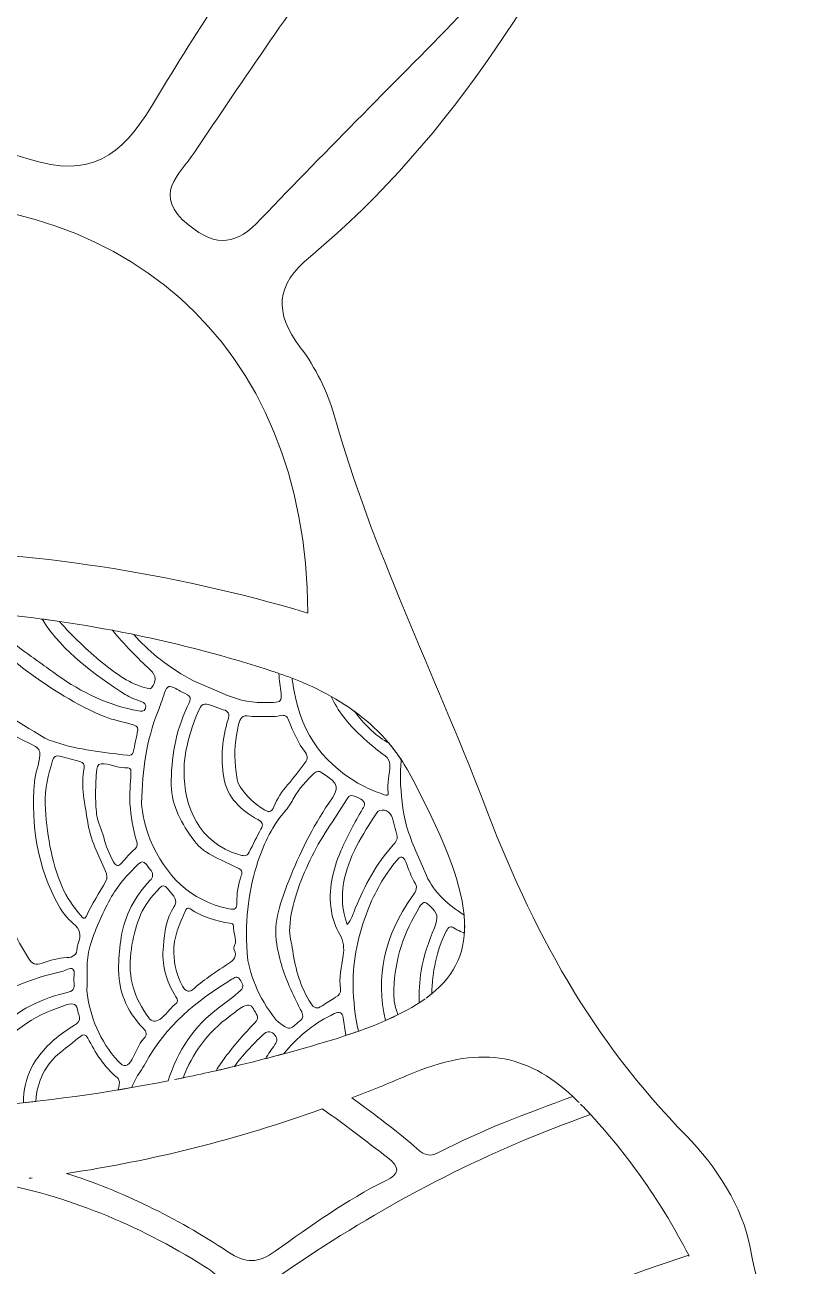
# Model space of a CAD drawing. Extents: x 55 to 1944, y -876 to -124.
# Drawn here: x 274.9 to 339.9, y -414.8 to -311.4 of the extents above; entities that cross this region are included whole.
import ezdxf

# ---------------------------------------------------------------- set-up
doc = ezdxf.new("R2010")
doc.units = 0
doc.header["$MEASUREMENT"] = 0
doc.layers.add('Layer 1', color=7, linetype='Continuous')

# ---------------------------------------------------------------- blocks, each defined once
blk = doc.blocks.new('block 11')
at = {"layer": 'Layer 1', "lineweight": 0}
for points, knots in [([(465.53, -681.74), (455.74, -673.7), (446.63, -664.88), (438.68, -654.95), (433.9, -648.98), (430.92, -643.22), (430.31, -634.54), (427.75, -597.98), (419.68, -562.52), (403.13, -529.38), (397.91, -518.92), (391.98, -509.37), (380.36, -505.09), (369.39, -501.05), (358.79, -495.9), (346.98, -494.41), (336.99, -493.14), (333.99, -488.15), (337.19, -478.57), (338.24, -475.44), (340.22, -472.41), (340.42, -469.25), (340.84, -462.43), (344.61, -460.64), (350.66, -459.22), (374.25, -453.65), (392.23, -442.5), (401.7, -417.59), (413.73, -385.99), (421.8, -353.85), (424.43, -320.38), (424.96, -313.62), (426.73, -308.55), (430.48, -303.45), (439.48, -291.22), (450.22, -280.65), (461.83, -271.01), (466.47, -267.16), (465.74, -264.51), (461.76, -261.01), (453.74, -253.96), (444.7, -253.21), (436.88, -260.48), (415.19, -280.64), (399.55, -304.06), (399.09, -335.07), (399.04, -338.39), (398.92, -341.71), (398.72, -345.01), (397.28, -368.58), (393.46, -391.66), (385.38, -413.96), (383.68, -418.65), (381.35, -420.61), (376.21, -420.28), (368.38, -419.77), (360.3, -419.82), (352.89, -422.31), (343.31, -425.52), (337.3, -424.47), (335.26, -413.28), (334.66, -409.94), (332.41, -406.45), (329.96, -403.96), (322.06, -395.92), (317.16, -386.96), (313.03, -376.07), (309.01, -365.47), (303.76, -355.11), (300.65, -343.95), (300.09, -341.96), (299.09, -339.97), (297.85, -338.32), (295.63, -335.37), (295.74, -333.13), (298.66, -330.71), (310.87, -320.58), (318.38, -307.37), (325.81, -293.43), (341.71, -263.57), (357.48, -233.87), (365.12, -200.58), (369.74, -180.45), (371.11, -160.08), (370.04, -139.51), (369.94, -137.53), (370.46, -134.67), (367.63, -134.44), (364.86, -134.21), (364.77, -136.96), (364.4, -139), (364.23, -139.89), (364.2, -140.8), (364.01, -141.68), (351.55, -198.93), (337.78, -255.61), (297.25, -301.15), (292.68, -306.29), (289.02, -312.32), (285.43, -318.24), (282.91, -322.39), (280.33, -324.21), (275.26, -322.62), (267.33, -320.12), (259.2, -320.49), (251.16, -322.63), (248.58, -323.31), (245.75, -324.56), (244.01, -321.24), (234.85, -303.72), (218.42, -291.67), (209.01, -274.27), (186.45, -232.56), (171.11, -188.42), (163.15, -141.68), (162.69, -139), (163.39, -134.38), (159.53, -134.51), (155.5, -134.64), (156.76, -139.1), (156.64, -141.83), (156.03, -156.32), (156.86, -170.73), (159.06, -185.09), (164.97, -223.62), (181.05, -258.18), (200.68, -291.26), (206.59, -301.22), (208.13, -313.66), (218.74, -321.07), (228.07, -327.59), (234.16, -335.32), (225.61, -347.57), (222.42, -352.15), (224.12, -360.23), (220.81, -364.61), (215.15, -372.09), (210.37, -379.26), (210.68, -388.93), (210.76, -391.48), (208.88, -392.49), (207.13, -393.71), (197.81, -400.22), (192.21, -409.46), (189.13, -420.07), (187.83, -424.52), (186.1, -425.01), (182.2, -423.91), (172.28, -421.12), (162.09, -419.7), (151.81, -420.29), (145.98, -420.63), (143.45, -418.5), (141.49, -413.07), (132.82, -388.98), (129.17, -363.99), (128.1, -338.64), (127.47, -323.53), (126.17, -309.38), (117.4, -295.91), (109.78, -284.21), (102.61, -272.55), (91.74, -263.6), (83.08, -256.47), (77.35, -256.31), (68.32, -262.63), (62.83, -266.47), (61.05, -269.74), (67.45, -274.93), (79.41, -284.63), (90.24, -295.58), (99.05, -308.33), (100.67, -310.69), (102.46, -312.79), (102.67, -316.25), (104.83, -352.29), (113.4, -386.65), (126.75, -420.35), (135.23, -441.78), (150.81, -451.54), (170.72, -457.82), (173.87, -458.82), (177.15, -459.42), (180.37, -460.21), (182.1, -460.63), (184.33, -460.64), (184.91, -462.62), (187.02, -469.79), (189.35, -476.95), (190.7, -484.28), (192.07, -491.73), (187.28, -493.29), (180.71, -494.58), (155.9, -499.48), (133.61, -506.28), (121.87, -533.76), (107.67, -567.01), (99.68, -601.11), (96.64, -636.69), (96.23, -641.45), (95.38, -645.26), (92.7, -649.03), (83.55, -661.93), (72.23, -672.73), (60.49, -683.15), (58.37, -685.03), (55.27, -686.5), (57.64, -690.48), (62.13, -698.05), (75.86, -700.96), (82.91, -695.6), (90.9, -689.54), (98.24, -682.67), (103.4, -674.11), (113.67, -657.07), (122.6, -640.05), (122.3, -618.65), (121.94, -592.74), (126.35, -567.02), (135.64, -542.48), (136.87, -539.22), (137.29, -535.42), (142.46, -535.6), (156.73, -536.11), (170.64, -533.47), (185.48, -529.54), (185.11, -534.46), (184.89, -538.04), (184.58, -541.61), (181.96, -571.96), (180.01, -602.36), (181.05, -632.81), (181.33, -641), (178.66, -643.9), (171.42, -646.74), (149.11, -655.49), (129.94, -666.7), (124.03, -693.71), (116.49, -728.24), (112.78, -762.73), (116.66, -797.77), (117.42, -804.62), (116.08, -809.88), (113.34, -815.5), (106.82, -828.88), (97.93, -840.65), (88.65, -852.16), (86.7, -854.58), (83.44, -856.71), (86.76, -860.6), (92.49, -867.31), (106.38, -867.72), (112.56, -861.12), (124.84, -848.02), (133.11, -832.6), (135.6, -814.93), (136.5, -808.58), (143.82, -805.31), (141.42, -797.89), (139.69, -792.53), (139.53, -786.63), (138.89, -780.94), (135.86, -754.21), (134.28, -727.5), (139.11, -700.76), (140.16, -694.93), (141.97, -691.85), (148.53, -691.31), (156.91, -690.62), (165, -687.84), (172.88, -684.76), (183.61, -680.57), (183.63, -680.61), (185.06, -692), (185.14, -692.6), (185.16, -693.2), (185.26, -693.8), (188.81, -716.51), (193.62, -738.88), (205.51, -758.96), (215.02, -775.02), (228.11, -786.7), (247.47, -788.42), (258.2, -789.37), (269.14, -789.2), (279.9, -788.4), (294.16, -787.34), (305.43, -779.98), (314.49, -769.14), (321.33, -760.95), (326.14, -751.6), (329.98, -741.72), (336.68, -724.47), (340.68, -706.54), (342.47, -688.2), (343.17, -681.02), (345.19, -680.5), (351.14, -683.36), (360.13, -687.68), (369.77, -690.56), (379.7, -691.5), (385.53, -692.05), (387.15, -694.93), (387.97, -700.03), (391.03, -719.16), (391.35, -738.3), (390.7, -757.69), (390.06, -776.56), (382.86, -795.01), (389.29, -814.53), (394.47, -830.24), (400.33, -845.04), (411.4, -857.46), (417.87, -864.73), (426.05, -865.99), (434.67, -861.19), (439.87, -858.29), (441.55, -855.43), (436.82, -850.12), (429, -841.35), (422.1, -831.79), (416.35, -821.48), (412.12, -813.9), (409.38, -807.04), (410.46, -796.96), (413.75, -766.36), (410.68, -735.83), (406.26, -705.17), (401.52, -672.36), (381.77, -655.9), (353.38, -645.64), (352.53, -645.33), (351.68, -644.96), (350.8, -644.79), (347.15, -644.1), (346.13, -641.89), (346.22, -638.31), (347.13, -603.92), (345.26, -569.62), (342.13, -535.39), (341.68, -530.55), (343.12, -529.52), (347.57, -530.85), (358.32, -534.06), (369.43, -535.92), (380.57, -535.46), (387.85, -535.16), (390.44, -538.19), (392.5, -544.38), (399.11, -564.24), (402.05, -584.69), (404.54, -605.4), (406.48, -621.6), (403.12, -638.24), (412.17, -654.08), (420.18, -668.09), (427.68, -681.87), (440.34, -692.21), (448.93, -699.23), (456.72, -699.25), (465.19, -692.38), (469.54, -688.84), (470.66, -685.95), (465.53, -681.74)], [0, 0, 0, 0, 1, 1, 1, 2, 2, 2, 3, 3, 3, 4, 4, 4, 5, 5, 5, 6, 6, 6, 7, 7, 7, 8, 8, 8, 9, 9, 9, 10, 10, 10, 11, 11, 11, 12, 12, 12, 13, 13, 13, 14, 14, 14, 15, 15, 15, 16, 16, 16, 17, 17, 17, 18, 18, 18, 19, 19, 19, 20, 20, 20, 21, 21, 21, 22, 22, 22, 23, 23, 23, 24, 24, 24, 25, 25, 25, 26, 26, 26, 27, 27, 27, 28, 28, 28, 29, 29, 29, 30, 30, 30, 31, 31, 31, 32, 32, 32, 33, 33, 33, 34, 34, 34, 35, 35, 35, 36, 36, 36, 37, 37, 37, 38, 38, 38, 39, 39, 39, 40, 40, 40, 41, 41, 41, 42, 42, 42, 43, 43, 43, 44, 44, 44, 45, 45, 45, 46, 46, 46, 47, 47, 47, 48, 48, 48, 49, 49, 49, 50, 50, 50, 51, 51, 51, 52, 52, 52, 53, 53, 53, 54, 54, 54, 55, 55, 55, 56, 56, 56, 57, 57, 57, 58, 58, 58, 59, 59, 59, 60, 60, 60, 61, 61, 61, 62, 62, 62, 63, 63, 63, 64, 64, 64, 65, 65, 65, 66, 66, 66, 67, 67, 67, 68, 68, 68, 69, 69, 69, 70, 70, 70, 71, 71, 71, 72, 72, 72, 73, 73, 73, 74, 74, 74, 75, 75, 75, 76, 76, 76, 77, 77, 77, 78, 78, 78, 79, 79, 79, 80, 80, 80, 81, 81, 81, 82, 82, 82, 83, 83, 83, 84, 84, 84, 85, 85, 85, 86, 86, 86, 87, 87, 87, 88, 88, 88, 89, 89, 89, 90, 90, 90, 91, 91, 91, 92, 92, 92, 93, 93, 93, 94, 94, 94, 95, 95, 95, 96, 96, 96, 97, 97, 97, 98, 98, 98, 99, 99, 99, 100, 100, 100, 101, 101, 101, 102, 102, 102, 103, 103, 103, 104, 104, 104, 105, 105, 105, 106, 106, 106, 107, 107, 107, 108, 108, 108, 109, 109, 109, 110, 110, 110, 111, 111, 111, 112, 112, 112, 113, 113, 113, 114, 114, 114, 115, 115, 115, 116, 116, 116, 117, 117, 117, 118, 118, 118, 119, 119, 119, 120, 120, 120, 121, 121, 121, 121]), ([(288.98, -322.09), (293.18, -315.88), (297.36, -309.65), (301.81, -303.63), (302.98, -302.05), (303.38, -298.16), (306.71, -300.03), (309.54, -301.62), (311.85, -304.13), (314.42, -306.26), (312.91, -308.36), (312.33, -309.41), (311.53, -310.23), (305.89, -316.03), (300.13, -321.73), (294.55, -327.6), (292.52, -329.74), (290.93, -330.03), (288.52, -328.09), (285.44, -325.62), (287.75, -323.91), (288.98, -322.09)], [0, 0, 0, 0, 1, 1, 1, 2, 2, 2, 3, 3, 3, 4, 4, 4, 5, 5, 5, 6, 6, 6, 7, 7, 7, 7]), ([(260.18, -326.24), (282.98, -324.42), (298.32, -337.88), (298.46, -360.42), (275.44, -353.61), (252.45, -353.36), (229.51, -360.26), (226.81, -342.51), (240.07, -327.84), (260.18, -326.24)], [0, 0, 0, 0, 1, 1, 1, 2, 2, 2, 3, 3, 3, 3]), ([(270.51, -360.34), (271.62, -362.31), (273.19, -363.88), (275.04, -365.23), (277.08, -366.73), (279.19, -368.08), (281.53, -369.05), (282.28, -369.35), (283.06, -369.48), (283.82, -369.71), (284.07, -369.79), (284.34, -369.86), (284.31, -370.14), (284.17, -370.81), (284.05, -371.41), (283.92, -372.01), (283.86, -372.25), (283.66, -372.3), (283.44, -372.27), (281.42, -372.02), (279.38, -371.83), (277.44, -371.18), (277.14, -371.08), (276.83, -370.99), (276.56, -370.83), (274.18, -369.41), (271.81, -368), (269.76, -366.06), (268.06, -364.46), (267.11, -362.43), (265.93, -360.52), (265.85, -360.4), (265.82, -360.26), (265.81, -360.11), (267.38, -360.15), (268.94, -360.22), (270.51, -360.34)], [0, 0, 0, 0, 1, 1, 1, 2, 2, 2, 3, 3, 3, 4, 4, 4, 5, 5, 5, 6, 6, 6, 7, 7, 7, 8, 8, 8, 9, 9, 9, 10, 10, 10, 11, 11, 11, 12, 12, 12, 12]), ([(282.18, -361.86), (283.16, -363.04), (284.24, -364.13), (285.37, -365.19), (285.84, -365.62), (285.85, -366.18), (285.43, -366.64), (285.32, -366.77), (285.21, -366.72), (285.09, -366.69), (283.65, -366.33), (282.48, -365.48), (281.36, -364.57), (280.07, -363.51), (278.87, -362.37), (277.77, -361.12), (277.29, -361.05), (276.8, -360.98), (276.32, -360.92), (276.35, -360.96), (276.38, -361.01), (276.41, -361.05), (278.13, -363.69), (280.65, -365.52), (283.25, -367.21), (283.65, -367.47), (284.12, -367.62), (284.57, -367.79), (284.85, -367.9), (285.04, -368.03), (284.94, -368.36), (284.84, -368.67), (284.59, -368.62), (284.35, -368.57), (281.86, -368.11), (279.64, -367.05), (277.59, -365.59), (276.63, -364.9), (275.67, -364.2), (274.71, -363.51), (273.54, -362.67), (272.58, -361.65), (271.85, -360.44), (271.4, -360.4), (270.96, -360.37), (270.51, -360.34), (274.4, -360.61), (278.29, -361.12), (282.18, -361.86)], [0, 0, 0, 0, 1, 1, 1, 2, 2, 2, 3, 3, 3, 4, 4, 4, 5, 5, 5, 6, 6, 6, 7, 7, 7, 8, 8, 8, 9, 9, 9, 10, 10, 10, 11, 11, 11, 12, 12, 12, 13, 13, 13, 14, 14, 14, 15, 15, 15, 16, 16, 16, 16]), ([(282.18, -361.86), (282.77, -361.97), (283.36, -362.09), (283.96, -362.21), (283.36, -362.09), (282.77, -361.97), (282.18, -361.86)], [0, 0, 0, 0, 1, 1, 1, 2, 2, 2, 2]), ([(296.05, -365.46), (296.05, -366.02), (296.19, -366.56), (296.23, -367.11), (296.27, -367.73), (296.18, -367.84), (295.58, -367.87), (295.28, -367.88), (294.98, -367.87), (294.69, -367.87), (293.48, -367.89), (292.36, -367.58), (291.26, -367.07), (290.23, -366.6), (289.17, -366.24), (288.19, -365.66), (286.57, -364.72), (285.18, -363.56), (283.96, -362.21), (287.82, -363.01), (291.68, -364.03), (295.54, -365.28), (295.71, -365.34), (295.88, -365.4), (296.05, -365.46)], [0, 0, 0, 0, 1, 1, 1, 2, 2, 2, 3, 3, 3, 4, 4, 4, 5, 5, 5, 6, 6, 6, 7, 7, 7, 8, 8, 8, 8]), ([(296.05, -365.46), (296.42, -365.58), (296.78, -365.71), (297.14, -365.85), (296.78, -365.71), (296.42, -365.58), (296.05, -365.46)], [0, 0, 0, 0, 1, 1, 1, 2, 2, 2, 2]), ([(305.14, -375.39), (305.18, -375.66), (304.99, -375.63), (304.81, -375.56), (304.28, -375.35), (303.73, -375.17), (303.22, -374.91), (299.93, -373.23), (297.94, -370.57), (297.31, -366.92), (297.24, -366.57), (297.19, -366.21), (297.14, -365.85), (298.26, -366.28), (299.36, -366.79), (300.39, -367.37), (300.94, -368.54), (301.76, -369.64), (302.88, -370.65), (303.53, -371.23), (304.16, -371.83), (304.89, -372.32), (305.16, -372.5), (305.26, -372.74), (305.27, -373.07), (305.29, -373.85), (305.02, -374.61), (305.14, -375.39)], [0, 0, 0, 0, 1, 1, 1, 2, 2, 2, 3, 3, 3, 4, 4, 4, 5, 5, 5, 6, 6, 6, 7, 7, 7, 8, 8, 8, 9, 9, 9, 9]), ([(288.42, -368.24), (287.44, -370.31), (287.06, -372.52), (287.09, -374.77), (287.12, -376.5), (287.95, -377.99), (288.98, -379.37), (289.45, -379.99), (290.05, -380.42), (290.74, -380.75), (291.36, -381.04), (291.97, -381.36), (292.59, -381.64), (292.93, -381.78), (293.05, -381.97), (292.91, -382.32), (292.63, -383.04), (292.53, -383.79), (292.55, -384.55), (292.56, -385.03), (292.37, -385.17), (291.9, -385.07), (288.64, -384.37), (286.59, -382.27), (285.34, -379.32), (284.89, -378.26), (284.67, -377.09), (284.61, -376.25), (284.69, -373.43), (285.03, -370.98), (285.97, -368.64), (286.17, -368.13), (286.34, -367.6), (286.53, -367.08), (286.76, -366.46), (286.9, -366.41), (287.46, -366.72), (287.63, -366.81), (287.79, -366.9), (287.95, -366.98), (288.8, -367.4), (288.81, -367.41), (288.42, -368.24)], [0, 0, 0, 0, 1, 1, 1, 2, 2, 2, 3, 3, 3, 4, 4, 4, 5, 5, 5, 6, 6, 6, 7, 7, 7, 8, 8, 8, 9, 9, 9, 10, 10, 10, 11, 11, 11, 12, 12, 12, 13, 13, 13, 14, 14, 14, 14]), ([(291.46, -374.12), (291.74, -375.82), (292.88, -376.84), (294.28, -377.62), (294.69, -377.84), (294.77, -378.03), (294.55, -378.42), (294.2, -379.05), (293.89, -379.7), (293.56, -380.34), (293.36, -380.75), (293.05, -380.64), (292.71, -380.54), (289.39, -379.57), (288.13, -376.53), (288.15, -373.62), (288.14, -372.02), (288.64, -370.34), (289.29, -368.7), (289.6, -367.93), (289.75, -367.89), (290.52, -368.16), (290.81, -368.27), (291.1, -368.39), (291.41, -368.47), (291.87, -368.6), (291.95, -368.84), (291.81, -369.3), (291.32, -370.87), (291.19, -372.48), (291.46, -374.12)], [0, 0, 0, 0, 1, 1, 1, 2, 2, 2, 3, 3, 3, 4, 4, 4, 5, 5, 5, 6, 6, 6, 7, 7, 7, 8, 8, 8, 9, 9, 9, 10, 10, 10, 10]), ([(305.72, -371.93), (305.55, -371.69), (305.36, -371.46), (305.18, -371.23), (305.13, -371.22), (305.09, -371.2), (305.04, -371.17), (303.98, -370.53), (303.08, -369.65), (302.36, -368.63), (301.74, -368.17), (301.08, -367.75), (300.39, -367.37), (302.46, -368.53), (304.29, -370.01), (305.72, -371.93)], [0, 0, 0, 0, 1, 1, 1, 2, 2, 2, 3, 3, 3, 4, 4, 4, 5, 5, 5, 5]), ([(298.15, -372.99), (297.69, -373.58), (297.25, -374.17), (296.77, -374.74), (296.3, -375.29), (295.88, -375.88), (295.62, -376.56), (295.47, -376.96), (295.26, -377.06), (294.87, -376.83), (294.04, -376.34), (293.36, -375.71), (292.83, -374.9), (292.5, -374.38), (292.5, -373.8), (292.44, -373.24), (292.31, -372.05), (292.4, -370.87), (292.68, -369.71), (292.8, -369.21), (292.99, -368.85), (293.62, -369.02), (293.86, -369.08), (294.14, -369.03), (294.4, -369.03), (294.99, -369.05), (295.58, -369.09), (296.17, -368.96), (296.54, -368.88), (296.74, -369.03), (296.88, -369.39), (297.24, -370.32), (297.63, -371.24), (298.25, -372.04), (298.52, -372.39), (298.38, -372.7), (298.15, -372.99)], [0, 0, 0, 0, 1, 1, 1, 2, 2, 2, 3, 3, 3, 4, 4, 4, 5, 5, 5, 6, 6, 6, 7, 7, 7, 8, 8, 8, 9, 9, 9, 10, 10, 10, 11, 11, 11, 12, 12, 12, 12]), ([(277.73, -384.81), (278.04, -385.37), (278.43, -385.85), (278.92, -386.27), (279.5, -386.76), (279.61, -387.23), (279.35, -387.96), (279.31, -388.08), (279.25, -388.2), (279.25, -388.33), (279.24, -388.89), (278.92, -389.11), (278.39, -389.12), (277.68, -389.14), (277.01, -389.35), (276.34, -389.59), (275.82, -389.78), (275.48, -389.66), (275.19, -389.18), (273.84, -386.94), (272.82, -384.57), (272.38, -381.98), (272.07, -380.1), (271.71, -378.17), (271.98, -376.3), (272.23, -374.5), (272.37, -372.65), (273.12, -370.94), (273.4, -370.32), (273.4, -370.31), (274, -370.62), (274.56, -370.91), (275.11, -371.2), (275.68, -371.48), (276.01, -371.65), (276.19, -371.9), (276.14, -372.23), (276.11, -373.05), (275.75, -373.75), (275.69, -374.51), (275.4, -378.14), (275.93, -381.6), (277.73, -384.81)], [0, 0, 0, 0, 1, 1, 1, 2, 2, 2, 3, 3, 3, 4, 4, 4, 5, 5, 5, 6, 6, 6, 7, 7, 7, 8, 8, 8, 9, 9, 9, 10, 10, 10, 11, 11, 11, 12, 12, 12, 13, 13, 13, 14, 14, 14, 14]), ([(311.46, -385.59), (310.16, -384.74), (308.98, -383.79), (308.32, -382.28), (307.73, -380.92), (307.09, -379.58), (306.67, -378.16), (306.29, -376.85), (306.22, -375.5), (306.15, -374.22), (306.15, -373.68), (306.18, -373.17), (306.23, -372.66), (306.07, -372.41), (305.9, -372.16), (305.72, -371.93), (306.14, -372.49), (306.53, -373.09), (306.88, -373.73), (309.58, -378.77), (311.17, -382.58), (311.46, -385.59)], [0, 0, 0, 0, 1, 1, 1, 2, 2, 2, 3, 3, 3, 4, 4, 4, 5, 5, 5, 6, 6, 6, 7, 7, 7, 7]), ([(280.13, -377.83), (280.35, -379.28), (281.03, -380.6), (281.61, -381.93), (281.75, -382.24), (281.78, -382.47), (281.63, -382.76), (281.12, -383.74), (280.46, -384.65), (280.02, -385.67), (279.86, -386.03), (279.7, -385.77), (279.58, -385.63), (278.96, -384.89), (278.37, -384.12), (278, -383.23), (277.07, -381.02), (276.7, -378.69), (276.6, -376.31), (276.55, -375.07), (276.87, -373.89), (277.2, -372.71), (277.29, -372.38), (277.47, -372.25), (277.82, -372.35), (278.37, -372.51), (278.93, -372.65), (279.48, -372.79), (279.78, -372.86), (279.88, -373.04), (279.83, -373.32), (279.52, -374.85), (279.9, -376.34), (280.13, -377.83)], [0, 0, 0, 0, 1, 1, 1, 2, 2, 2, 3, 3, 3, 4, 4, 4, 5, 5, 5, 6, 6, 6, 7, 7, 7, 8, 8, 8, 9, 9, 9, 10, 10, 10, 11, 11, 11, 11]), ([(283.65, -376.3), (283.71, -377.36), (283.9, -378.39), (284.2, -379.4), (284.27, -379.66), (284.29, -379.89), (284.07, -380.06), (283.65, -380.4), (283.33, -380.83), (282.97, -381.22), (282.68, -381.54), (282.5, -381.55), (282.27, -381.15), (281.91, -380.5), (281.64, -379.81), (281.47, -379.09), (281.31, -378.44), (280.94, -377.86), (280.87, -377.19), (280.81, -376.61), (280.8, -376.01), (280.77, -375.42), (280.82, -374.76), (280.8, -374.09), (280.89, -373.43), (280.95, -373.06), (281.11, -372.92), (281.49, -372.97), (282.16, -373.05), (282.79, -373.37), (283.49, -373.32), (283.75, -373.31), (283.73, -373.62), (283.72, -373.81), (283.69, -374.64), (283.6, -375.47), (283.65, -376.3)], [0, 0, 0, 0, 1, 1, 1, 2, 2, 2, 3, 3, 3, 4, 4, 4, 5, 5, 5, 6, 6, 6, 7, 7, 7, 8, 8, 8, 9, 9, 9, 10, 10, 10, 11, 11, 11, 12, 12, 12, 12]), ([(300.19, -376.27), (298.81, -378.28), (297.77, -380.47), (296.87, -382.72), (296.19, -384.4), (295.57, -386.13), (295.86, -388), (296.07, -389.31), (296.49, -390.58), (297.04, -391.79), (297.32, -392.42), (297.62, -393.03), (297.94, -393.64), (298.26, -394.28), (297.66, -394.43), (297.38, -394.75), (297.13, -395.03), (296.82, -395.1), (296.5, -394.85), (296.25, -394.66), (295.96, -394.5), (295.77, -394.26), (294.32, -392.44), (293.52, -390.36), (293.39, -388.75), (293.21, -385.67), (293.57, -383.36), (294.3, -381.11), (294.81, -379.55), (295.54, -378.1), (296.62, -376.84), (296.89, -376.53), (297.09, -376.18), (297.29, -375.82), (297.72, -375.03), (298.34, -374.39), (298.98, -373.77), (299.18, -373.58), (299.4, -373.54), (299.63, -373.73), (299.64, -373.74), (299.66, -373.75), (299.67, -373.76), (301.05, -374.68), (301.12, -374.93), (300.19, -376.27)], [0, 0, 0, 0, 1, 1, 1, 2, 2, 2, 3, 3, 3, 4, 4, 4, 5, 5, 5, 6, 6, 6, 7, 7, 7, 8, 8, 8, 9, 9, 9, 10, 10, 10, 11, 11, 11, 12, 12, 12, 13, 13, 13, 14, 14, 14, 15, 15, 15, 15]), ([(300.41, -385.21), (300.52, -385.92), (300.75, -386.58), (301.11, -387.19), (301.44, -387.75), (301.48, -388.34), (301.4, -388.96), (301.28, -389.89), (301.01, -390.8), (301.18, -391.76), (301.24, -392.07), (301.01, -392.27), (300.76, -392.43), (300.39, -392.67), (299.99, -392.88), (299.64, -393.14), (299.22, -393.44), (298.96, -393.35), (298.7, -392.93), (297.85, -391.58), (297.41, -390.11), (297.19, -388.55), (297.1, -387.91), (296.9, -387.28), (296.94, -386.62), (297.08, -384.62), (297.8, -382.8), (298.64, -380.99), (299.47, -379.19), (300.67, -377.64), (301.68, -375.97), (301.96, -375.5), (302.11, -375.53), (302.85, -375.93), (303.28, -376.16), (303.21, -376.4), (303.01, -376.74), (302.35, -377.87), (301.72, -379.03), (301.2, -380.24), (300.52, -381.82), (300.13, -383.47), (300.41, -385.21)], [0, 0, 0, 0, 1, 1, 1, 2, 2, 2, 3, 3, 3, 4, 4, 4, 5, 5, 5, 6, 6, 6, 7, 7, 7, 8, 8, 8, 9, 9, 9, 10, 10, 10, 11, 11, 11, 12, 12, 12, 13, 13, 13, 14, 14, 14, 14]), ([(305.56, -379.74), (304.12, -381.28), (303.2, -383.13), (302.4, -385.04), (302.22, -385.46), (302.11, -385.91), (301.73, -386.36), (301.34, -385.18), (301.21, -384.08), (301.42, -382.93), (301.81, -380.71), (303, -378.89), (304.19, -377.05), (304.43, -376.67), (305.23, -376.82), (305.41, -377.3), (305.62, -377.85), (305.75, -378.43), (305.88, -379.01), (305.95, -379.3), (305.74, -379.54), (305.56, -379.74)], [0, 0, 0, 0, 1, 1, 1, 2, 2, 2, 3, 3, 3, 4, 4, 4, 5, 5, 5, 6, 6, 6, 7, 7, 7, 7]), ([(284.99, -381.35), (285.13, -381.53), (285.27, -381.7), (285.4, -381.88), (285.61, -382.18), (285.58, -382.43), (285.31, -382.71), (284.05, -384.04), (283.22, -385.58), (282.92, -387.42), (282.79, -388.21), (282.72, -389), (282.7, -389.79), (282.64, -391.83), (283.35, -393.57), (284.76, -395.02), (285.06, -395.32), (285.09, -395.54), (284.81, -395.85), (284.35, -396.36), (284.15, -397.01), (283.83, -397.59), (283.5, -398.21), (283.13, -398.28), (282.66, -397.76), (281.14, -396.06), (280.3, -394.06), (280.06, -391.86), (280.18, -390.61), (279.94, -389.4), (280.3, -388.22), (280.73, -386.83), (281.31, -385.53), (282, -384.25), (282.61, -383.11), (283.45, -382.21), (284.34, -381.33), (284.58, -381.1), (284.78, -381.08), (284.99, -381.35)], [0, 0, 0, 0, 1, 1, 1, 2, 2, 2, 3, 3, 3, 4, 4, 4, 5, 5, 5, 6, 6, 6, 7, 7, 7, 8, 8, 8, 9, 9, 9, 10, 10, 10, 11, 11, 11, 12, 12, 12, 13, 13, 13, 13]), ([(304.91, -394.37), (305.27, -394.21), (305.61, -394.05), (305.94, -393.89), (305.89, -393.71), (305.83, -393.54), (305.78, -393.36), (305.61, -392.84), (305.6, -392.3), (305.62, -391.76), (305.68, -389.28), (306.45, -387.01), (307.75, -384.9), (308, -384.51), (308.19, -384.38), (308.59, -384.79), (309.27, -385.47), (309.34, -385.71), (308.98, -386.64), (308.53, -387.81), (308.06, -388.97), (307.88, -390.23), (307.75, -391.12), (307.7, -392), (307.73, -392.89), (307.9, -392.78), (308.06, -392.66), (308.22, -392.55), (306.38, -393.87), (303.75, -394.98), (300.23, -396.05), (297.61, -396.84), (294.98, -397.55), (292.34, -398.18), (293.04, -397.24), (293.85, -396.37), (294.73, -395.53), (295.01, -395.27), (295.3, -395.19), (295.62, -395.48), (295.91, -395.75), (295.94, -396.04), (295.71, -396.37), (295.44, -396.75), (295.18, -397.14), (294.92, -397.54), (295.43, -397.41), (295.94, -397.27), (296.46, -397.13), (296.53, -397.04), (296.6, -396.95), (296.67, -396.86), (297.8, -395.56), (299.09, -394.52), (300.65, -393.79), (301.08, -393.59), (301.32, -393.67), (301.4, -394.13), (301.48, -394.62), (301.55, -395.12), (301.61, -395.61), (301.97, -395.49), (302.32, -395.38), (302.66, -395.25), (302.37, -394.01), (302.25, -392.73), (302.22, -391.44), (302.2, -389.27), (302.66, -387.2), (303.44, -385.17), (304.01, -383.66), (304.82, -382.31), (305.82, -381.06), (306.16, -380.63), (306.4, -380.64), (306.6, -381.15), (306.85, -381.76), (307.04, -382.39), (307.4, -382.97), (307.62, -383.32), (307.36, -383.73), (307.14, -384.04), (304.81, -387.3), (304.08, -390.75), (304.91, -394.37)], [0, 0, 0, 0, 1, 1, 1, 2, 2, 2, 3, 3, 3, 4, 4, 4, 5, 5, 5, 6, 6, 6, 7, 7, 7, 8, 8, 8, 9, 9, 9, 10, 10, 10, 11, 11, 11, 12, 12, 12, 13, 13, 13, 14, 14, 14, 15, 15, 15, 16, 16, 16, 17, 17, 17, 18, 18, 18, 19, 19, 19, 20, 20, 20, 21, 21, 21, 22, 22, 22, 23, 23, 23, 24, 24, 24, 25, 25, 25, 26, 26, 26, 27, 27, 27, 28, 28, 28, 28]), ([(287.47, -392.38), (287.65, -392.65), (287.65, -392.82), (287.39, -393.03), (286.93, -393.4), (286.62, -393.93), (286.12, -394.27), (285.76, -394.5), (285.48, -394.48), (285.21, -394.13), (284.01, -392.52), (283.46, -390.76), (283.72, -388.72), (283.94, -386.94), (284.4, -385.27), (285.6, -383.89), (286.52, -382.84), (286.38, -382.88), (287.3, -384), (287.41, -384.13), (287.42, -384.3), (287.47, -384.51), (287.43, -384.61), (287.4, -384.76), (287.32, -384.87), (286.65, -385.87), (286.55, -387.01), (286.43, -388.16), (286.26, -389.71), (286.65, -391.09), (287.47, -392.38)], [0, 0, 0, 0, 1, 1, 1, 2, 2, 2, 3, 3, 3, 4, 4, 4, 5, 5, 5, 6, 6, 6, 7, 7, 7, 8, 8, 8, 9, 9, 9, 10, 10, 10, 10]), ([(292.31, -388.48), (292.61, -389.03), (292.27, -389.32), (291.86, -389.6), (290.89, -390.27), (289.88, -390.89), (289, -391.69), (288.6, -392.06), (288.28, -391.98), (288.02, -391.49), (287.57, -390.65), (287.3, -389.75), (287.31, -388.71), (287.24, -387.47), (287.79, -386.31), (288.3, -385.14), (288.39, -384.94), (288.52, -384.98), (288.66, -385.07), (289.67, -385.73), (290.79, -386.09), (291.97, -386.26), (292.1, -386.28), (292.27, -386.33), (292.26, -386.47), (292.21, -387.02), (292.59, -387.55), (292.36, -388.1), (292.31, -388.23), (292.25, -388.36), (292.31, -388.48)], [0, 0, 0, 0, 1, 1, 1, 2, 2, 2, 3, 3, 3, 4, 4, 4, 5, 5, 5, 6, 6, 6, 7, 7, 7, 8, 8, 8, 9, 9, 9, 10, 10, 10, 10]), ([(311.46, -385.59), (311.48, -385.85), (311.5, -386.11), (311.5, -386.36), (311.5, -386.11), (311.48, -385.85), (311.46, -385.59)], [0, 0, 0, 0, 1, 1, 1, 2, 2, 2, 2]), ([(308.29, -392.5), (308.45, -392.38), (308.61, -392.26), (308.76, -392.14), (308.81, -390.32), (309.15, -388.57), (309.97, -386.92), (310.15, -386.56), (310.33, -386.43), (310.68, -386.7), (310.78, -386.78), (310.91, -386.82), (311.03, -386.87), (311.22, -386.96), (311.37, -387.03), (311.49, -387.09), (311.5, -386.85), (311.51, -386.61), (311.5, -386.36), (311.55, -388.92), (310.53, -390.87), (308.29, -392.5)], [0, 0, 0, 0, 1, 1, 1, 2, 2, 2, 3, 3, 3, 4, 4, 4, 5, 5, 5, 6, 6, 6, 7, 7, 7, 7]), ([(267.37, -401.8), (267.37, -401.74), (267.36, -401.69), (267.36, -401.64), (267.34, -401.41), (267.34, -401.19), (267.32, -400.97), (267.44, -396.91), (269.37, -393.98), (272.92, -392.11), (274.51, -391.27), (276.19, -390.64), (277.97, -390.29), (278.29, -390.22), (278.66, -389.9), (278.89, -390.08), (279.11, -390.25), (278.94, -390.7), (278.97, -391.03), (279.04, -391.86), (279.04, -391.86), (278.22, -392.07), (275.92, -392.67), (273.85, -393.69), (272.38, -395.59), (271, -397.38), (270.37, -399.38), (270.77, -401.58), (269.64, -401.66), (268.51, -401.74), (267.37, -401.8)], [0, 0, 0, 0, 1, 1, 1, 2, 2, 2, 3, 3, 3, 4, 4, 4, 5, 5, 5, 6, 6, 6, 7, 7, 7, 8, 8, 8, 9, 9, 9, 10, 10, 10, 10]), ([(271.78, -399.65), (271.96, -398.81), (272.2, -398), (272.57, -397.23), (273.11, -396.08), (274.01, -395.27), (275.05, -394.59), (276.09, -393.91), (277.22, -393.42), (278.41, -393.04), (278.95, -392.87), (279.24, -393.02), (279.32, -393.6), (279.34, -393.78), (279.41, -393.95), (279.46, -394.09), (279.48, -394.44), (279.26, -394.59), (279.04, -394.74), (278.43, -395.13), (277.83, -395.52), (277.29, -396), (275.7, -397.4), (274.75, -399.09), (274.79, -401.21), (275.13, -401.18), (275.47, -401.14), (275.8, -401.1), (275.8, -401.09), (275.8, -401.08), (275.8, -401.07), (275.94, -399.43), (276.58, -398.04), (277.89, -396.99), (278.42, -396.57), (278.96, -396.14), (279.49, -395.71), (279.77, -395.48), (279.95, -395.49), (280.13, -395.84), (280.78, -397.04), (281.48, -398.22), (282.57, -399.1), (282.64, -399.16), (282.7, -399.24), (282.73, -399.32), (282.81, -399.54), (282.76, -399.85), (282.63, -400.15), (283.02, -400.08), (283.41, -400.02), (283.8, -399.95), (283.98, -399.5), (284.2, -399.05), (284.49, -398.63), (284.64, -398.4), (284.8, -398.16), (284.93, -397.92), (286.6, -394.84), (289.18, -392.69), (292.12, -390.93), (292.35, -390.79), (292.59, -390.62), (292.79, -390.94), (292.99, -391.23), (293.22, -391.56), (292.85, -391.87), (292.28, -392.35), (291.71, -392.82), (291.11, -393.25), (288.95, -394.8), (287.63, -396.9), (286.82, -399.39), (281.69, -400.4), (276.52, -401.11), (271.28, -401.54), (271.44, -401.52), (271.61, -401.51), (271.77, -401.5), (271.67, -400.89), (271.65, -400.27), (271.78, -399.65)], [0, 0, 0, 0, 1, 1, 1, 2, 2, 2, 3, 3, 3, 4, 4, 4, 5, 5, 5, 6, 6, 6, 7, 7, 7, 8, 8, 8, 9, 9, 9, 10, 10, 10, 11, 11, 11, 12, 12, 12, 13, 13, 13, 14, 14, 14, 15, 15, 15, 16, 16, 16, 17, 17, 17, 18, 18, 18, 19, 19, 19, 20, 20, 20, 21, 21, 21, 22, 22, 22, 23, 23, 23, 24, 24, 24, 25, 25, 25, 26, 26, 26, 27, 27, 27, 27]), ([(292.34, -398.18), (290.68, -398.58), (289.03, -398.95), (287.36, -399.28), (287.6, -399.23), (287.84, -399.19), (288.08, -399.14), (288.83, -397.13), (290.05, -395.37), (292, -393.97), (292.36, -393.72), (292.67, -393.39), (293.08, -393.2), (293.41, -393.05), (293.72, -392.99), (293.92, -393.4), (294.1, -393.77), (294.52, -394.08), (294.04, -394.56), (293.16, -395.46), (292.33, -396.41), (291.58, -397.42), (291.31, -397.79), (291.06, -398.16), (290.82, -398.54), (291.32, -398.43), (291.83, -398.31), (292.34, -398.18)], [0, 0, 0, 0, 1, 1, 1, 2, 2, 2, 3, 3, 3, 4, 4, 4, 5, 5, 5, 6, 6, 6, 7, 7, 7, 8, 8, 8, 9, 9, 9, 9]), ([(320.5, -400.69), (316.73, -402.1), (312.94, -403.44), (309.39, -405.34), (308.21, -405.98), (307.71, -405.14), (307.03, -404.58), (305.42, -403.25), (303.78, -401.99), (302.11, -400.81), (303.64, -400.22), (305.16, -399.61), (306.69, -398.95), (312.73, -396.34), (316.63, -397.1), (320.5, -400.69)], [0, 0, 0, 0, 1, 1, 1, 2, 2, 2, 3, 3, 3, 4, 4, 4, 5, 5, 5, 5]), ([(321.02, -401.2), (320.85, -401.02), (320.67, -400.85), (320.5, -400.69), (320.67, -400.85), (320.85, -401.02), (321.02, -401.2)], [0, 0, 0, 0, 1, 1, 1, 2, 2, 2, 2]), ([(330.15, -413.92), (320.48, -416.99), (311.42, -421.55), (303.01, -427.58), (295.16, -433.2), (288.17, -439.77), (282.22, -447.41), (281.79, -447.96), (281.45, -448.66), (280.56, -448.53), (275.72, -447.81), (270.83, -447.52), (265.68, -447.22), (267.4, -444.13), (269.39, -441.63), (271.34, -439.11), (278.98, -429.28), (288.03, -420.93), (298.39, -414.07), (305.75, -409.19), (313.63, -405.12), (321.98, -402.2), (321.87, -402.09), (321.78, -401.98), (321.68, -401.87), (321.5, -401.68), (321.32, -401.5), (321.15, -401.32), (321.32, -401.5), (321.5, -401.68), (321.68, -401.87), (325.2, -405.65), (327.98, -409.68), (330.15, -413.92)], [0, 0, 0, 0, 1, 1, 1, 2, 2, 2, 3, 3, 3, 4, 4, 4, 5, 5, 5, 6, 6, 6, 7, 7, 7, 8, 8, 8, 9, 9, 9, 10, 10, 10, 11, 11, 11, 11]), ([(299.65, -401.72), (299.65, -401.72), (299.65, -401.72), (299.65, -401.72), (301.5, -403.01), (303.29, -404.38), (305.07, -405.77), (306.1, -406.58), (306.17, -407.1), (304.92, -407.71), (301.64, -409.32), (298.71, -411.48), (295.74, -413.57), (294.31, -414.59), (293.31, -414.63), (291.8, -413.63), (287.44, -410.74), (282.96, -408.56), (278.37, -407.1), (285.48, -406.05), (292.58, -404.26), (299.65, -401.72)], [0, 0, 0, 0, 1, 1, 1, 2, 2, 2, 3, 3, 3, 4, 4, 4, 5, 5, 5, 6, 6, 6, 7, 7, 7, 7]), ([(254.4, -407.91), (254.58, -407.88), (254.76, -407.85), (254.94, -407.82), (254.94, -407.82), (254.94, -407.81), (254.94, -407.81), (261.25, -408.35), (267.56, -408.3), (273.87, -407.66), (273.33, -407.71), (272.78, -407.76), (272.24, -407.81), (278.34, -408.94), (284.21, -411.29), (289.85, -414.84), (291.41, -415.81), (291.63, -416.42), (289.97, -417.58), (286.99, -419.68), (284.27, -422.11), (281.66, -424.64), (280.85, -425.43), (280.25, -425.7), (279.1, -425.12), (268.69, -419.94), (258.25, -419.99), (247.83, -425.13), (247.18, -425.45), (246.64, -425.83), (245.93, -425.13), (242.66, -421.96), (239.13, -419.08), (235.37, -416.16), (241.21, -411.89), (247.52, -409.19), (254.4, -407.91)], [0, 0, 0, 0, 1, 1, 1, 2, 2, 2, 3, 3, 3, 4, 4, 4, 5, 5, 5, 6, 6, 6, 7, 7, 7, 8, 8, 8, 9, 9, 9, 10, 10, 10, 11, 11, 11, 12, 12, 12, 12]), ([(275.51, -407.47), (275.43, -407.48), (275.34, -407.49), (275.25, -407.5), (275.34, -407.49), (275.43, -407.48), (275.51, -407.47)], [0, 0, 0, 0, 1, 1, 1, 2, 2, 2, 2]), ([(330.19, -414), (330.18, -413.97), (330.16, -413.94), (330.15, -413.92), (330.16, -413.94), (330.18, -413.97), (330.19, -414)], [0, 0, 0, 0, 1, 1, 1, 2, 2, 2, 2])]:
    blk.add_open_spline(points, degree=3, knots=knots, dxfattribs=at)
blk = doc.blocks.new('block 10')
at = {"layer": 'Layer 1'}
blk.add_blockref('block 11', (0, 0), dxfattribs=at)

msp = doc.modelspace()

# ---------------------------------------------------------------- block references
at = {"layer": 'Layer 1'}
msp.add_blockref('block 10', (0, 0), dxfattribs=at)

doc.saveas('drawing.dxf')
